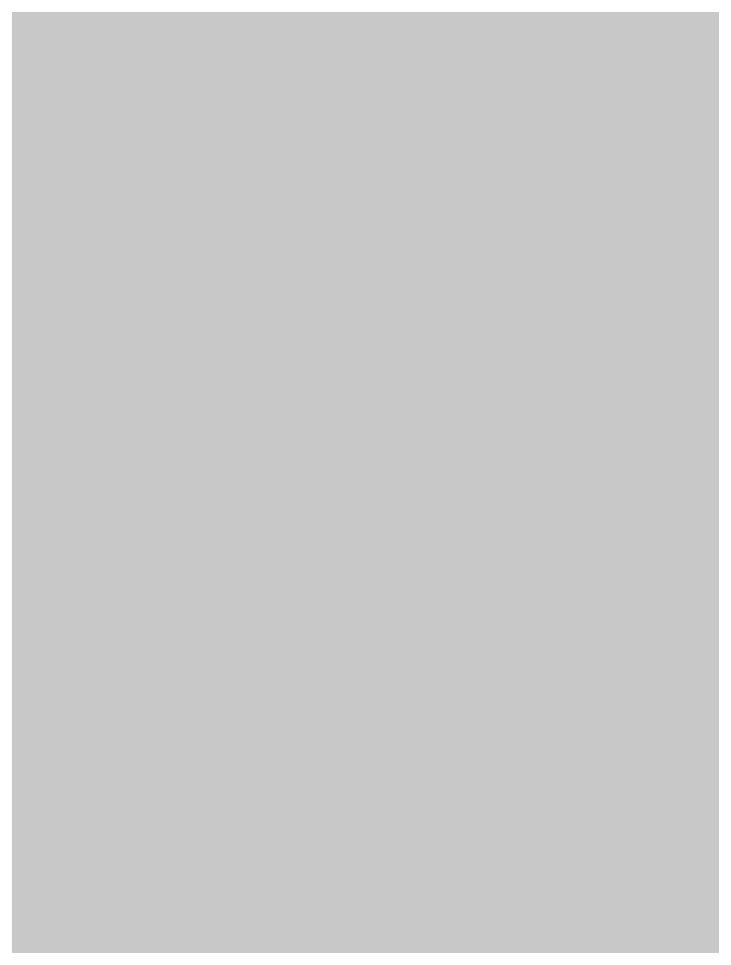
# Model space of a CAD drawing. Header units: inches. Extents: x -4169 to -1846, y 9706 to 12377.
# Drawn here: x -3462.817993 to -3462.815024, y 10707.211896 to 10707.215864 of the extents above; entities that cross this region are included whole.
import ezdxf

# ---------------------------------------------------------------- set-up
doc = ezdxf.new("R2010")
doc.units = ezdxf.units.IN
doc.header["$MEASUREMENT"] = 0
doc.layers.add('G-ANNO-SYMB-2', color=111, linetype='Continuous', lineweight=9)
doc.layers.add('P-PIPE-1', color=3, linetype='Continuous', lineweight=5)

# ---------------------------------------------------------------- blocks, each defined once
blk = doc.blocks.new('Elevation - Filled Arrow-152140-ENLARGED RCP - 1ST FLOOR PLAN')
at = {"layer": 'G-ANNO-SYMB-2'}
blk.add_arc((0, 0), 0.25, 360, 180, dxfattribs=at)

msp = doc.modelspace()

# ---------------------------------------------------------------- hatches: boundary and pattern name
at = {"layer": 'P-PIPE-1'}
h = msp.add_hatch(color=256, dxfattribs=at)
h.paths.add_polyline_path([(-3462.8130434, 10411.1208646), (-3462.8125, 10411.1208646), (-3462.8217511, 10649.8579276), (-3464, 10649.8579276), (-3464, 10411.1208646), (-3462.8529631, 10411.1208646)], flags=0)
h.paths.add_polyline_path([(-3463.7681719, 10668.8079276), (-3462.8125, 10668.8079276), (-3462.8224514, 10669.0579276), (-3464, 10669.0579276), (-3464, 10668.8079276)], flags=0)
h.paths.add_polyline_path([(-3463.7788105, 10707.2079276), (-3462.8125, 10707.2079276), (-3462.823852, 10707.4579276), (-3464, 10707.4579276), (-3464, 10707.2079276)], flags=0)
h.paths.add_polyline_path([(-3462.8125, 10726.4079276), (-3462.8326975, 10949.9708646), (-3464, 10949.9708646), (-3464, 10726.4079276), (-3462.8245432, 10726.4079276)], flags=0)
h.paths.add_polyline_path([(-3463.8513174, 10968.9208646), (-3462.8125, 10968.9208646), (-3462.8333978, 10969.1708646), (-3464, 10969.1708646), (-3464, 10968.9208646)], flags=0)
h.paths.add_polyline_path([(-3463.1603107, 11007.3208646), (-3462.8125, 11007.3208646), (-3462.8347984, 11007.5708646), (-3464, 11007.5708646), (-3464, 11007.3208646), (-3463.2957874, 11007.3208646)], flags=0)
h.paths.add_polyline_path([(-3462.8125, 11026.5208646), (-3462.838979, 11122.1893961), (-3464, 11122.1893961), (-3464, 11026.5208646), (-3462.8354896, 11026.5208646)], flags=0)

# ---------------------------------------------------------------- block references
at = {"layer": 'G-ANNO-SYMB-2', "xscale": 63.99999999999997, "yscale": 63.99999999999997, "zscale": 63.99999999999997}
msp.add_blockref('Elevation - Filled Arrow-152140-ENLARGED RCP - 1ST FLOOR PLAN', (-3457.5549842, 10694.3333185), dxfattribs=at)

doc.saveas('drawing.dxf')
